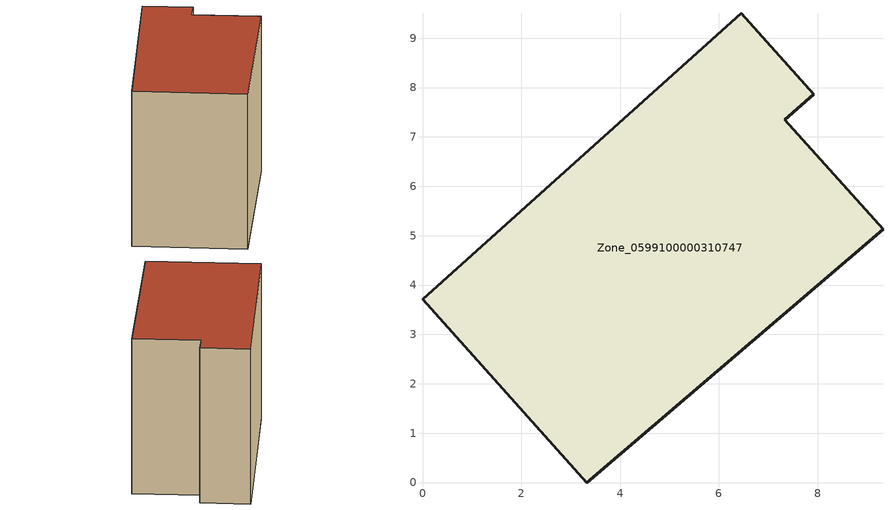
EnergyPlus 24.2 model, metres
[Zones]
Zone_0599100000310747
 floor ground (C_G): 0,3.72 6.45,9.5 7.92,7.86 7.33,7.35 9.32,5.13 3.32,0 z0
 wall outside (C_F): 3.32,0 9.32,5.13 7.33,7.35 7.92,7.86 6.45,9.5 0,3.72 3.32,0 z0:7.37
 roof outside (C_R): 6.45,9.5 0,3.72 3.32,0 9.32,5.13 7.33,7.35 7.92,7.86 z7.37
[BUILDING]
Pand.0599100000310747: North Axis=0; Terrain=City; Loads Convergence Tolerance Value=0.04; Temperature Convergence Tolerance Value=0.4; Solar Distribution=FullExterior; Maximum Number of Warmup Days=25; Minimum Number of Warmup Days=1
[Site:Location]
Rotterdam.The.Hague.AP_ZH_NLD Design_Conditions: Latitude=51.96; Longitude=4.45; Time Zone=1; Elevation=-4.5
[SITE:GROUNDTEMPERATURE:BUILDINGSURFACE]
18, 18, 18, 18, 18, 18, 18, 18, 18, 18, 18, 18
[MATERIAL] Thermal Absorptance=0.9; Solar Absorptance=0.7; Visible Absorptance=0.7
Name | Roughness | Thickness | Conductivity | Density | Specific Heat
G.TI.1946 | MediumSmooth | 0.15 | 1 | 540 | 1210
F.TI.1946 | Rough | 0.3 | 0.857143 | 1920 | 840
R.TI.1946 | MediumRough | 0.2 | 0.1 | 1500 | 1000
[CONSTRUCTION]
C_G: G.TI.1946
C_F: F.TI.1946
C_R: R.TI.1946
[ZONE]
Zone_0599100000310747: Type=1; Multiplier=1; Ceiling Height=Autocalculate; Volume=Autocalculate; Floor Area=autocalculate; Part of Total Floor Area=Yes
[ZONEINFILTRATION:DESIGNFLOWRATE]
Infil_Zone_0599100000310747: Zone or ZoneList or Space or SpaceList=Zone_0599100000310747; Schedule=AlwaysOn; Design Flow Rate Calculation Method=Flow/Area; Flow Rate per Floor Area=0.003; Constant Term Coefficient=1; Temperature Term Coefficient=0; Velocity Term Coefficient=0; Velocity Squared Term Coefficient=0
[HVACTEMPLATE:ZONE:IDEALLOADSAIRSYSTEM]
Zone_0599100000310747: Maximum Heating Supply Air Temperature=50; Minimum Cooling Supply Air Temperature=13; Maximum Heating Supply Air Humidity Ratio=0.0156; Minimum Cooling Supply Air Humidity Ratio=0.0077; Heating Limit=NoLimit; Cooling Limit=NoLimit; Dehumidification Control Type=ConstantSensibleHeatRatio; Cooling Sensible Heat Ratio=0.7; Dehumidification Setpoint=60; Humidification Control Type=None; Humidification Setpoint=30; Outdoor Air Method=None; Outdoor Air Flow Rate per Person=0.00944; Outdoor Air Flow Rate per Zone Floor Area=0; Outdoor Air Flow Rate per Zone=0; Demand Controlled Ventilation Type=None; Outdoor Air Economizer Type=NoEconomizer; Heat Recovery Type=None; Sensible Heat Recovery Effectiveness=0.7; Latent Heat Recovery Effectiveness=0.65
[ZONECONTROL:THERMOSTAT]
ThermostatControl_Zone_0599100000310747: Zone or ZoneList=Zone_0599100000310747; Control Type Schedule=DualSetpointControlType; Control 1=Thermostat_Zone_0599100000310747; Temperature Difference Between Cutout And Setpoint=0
[THERMOSTATSETPOINT:DUALSETPOINT]
Thermostat_Zone_0599100000310747: Heating Setpoint Temperature Schedule=HeatingSetpoint_Zone_0599100000310747; Cooling Setpoint Temperature Schedule=CoolingSetpoint_Zone_0599100000310747
[SCHEDULE:COMPACT]
HeatingSetpoint_Zone_0599100000310747: Through: 12/31, For: AllDays, Until: 24:00, 21
CoolingSetpoint_Zone_0599100000310747: Through: 12/31, For: AllDays, Until: 24:00, 24
DualSetpointControlType: Through: 12/31, For: AllDays, Until: 24:00, 4
AlwaysOn: Through: 12/31, For: AllDays, Until: 24:00, 1
